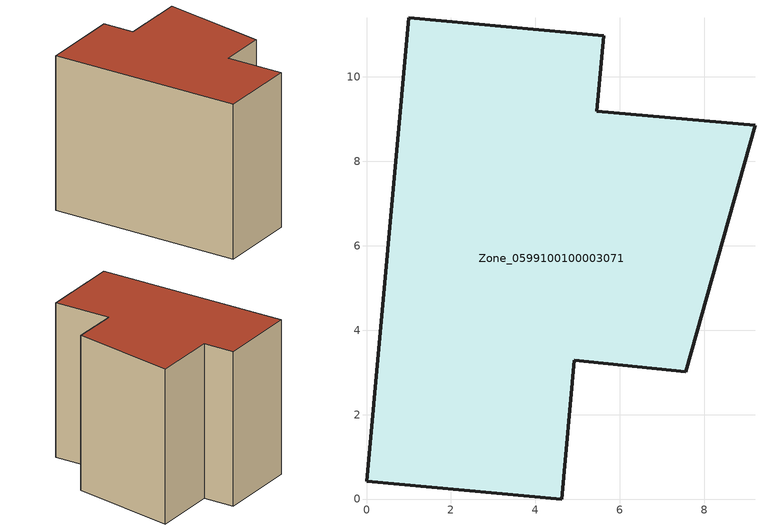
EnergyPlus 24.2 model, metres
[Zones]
Zone_0599100100003071
 floor ground (C_G): 0,0.42 1,11.39 5.62,10.97 5.45,9.19 9.2,8.85 7.56,3.02 4.92,3.28 4.62,0 z0
 wall outside (C_F): 5.45,9.19 5.62,10.97 1,11.39 0,0.42 4.62,0 4.92,3.28 7.56,3.02 9.2,8.85 5.45,9.19 z0:8.92
 roof outside (C_R): 7.56,3.02 9.2,8.85 5.45,9.19 5.62,10.97 1,11.39 0,0.42 4.62,0 4.92,3.28 z8.92
[BUILDING]
Pand.0599100100003071: North Axis=0; Terrain=City; Loads Convergence Tolerance Value=0.04; Temperature Convergence Tolerance Value=0.4; Solar Distribution=FullExterior; Maximum Number of Warmup Days=25; Minimum Number of Warmup Days=1
[Site:Location]
Rotterdam.The.Hague.AP_ZH_NLD Design_Conditions: Latitude=51.96; Longitude=4.45; Time Zone=1; Elevation=-4.5
[SITE:GROUNDTEMPERATURE:BUILDINGSURFACE]
18, 18, 18, 18, 18, 18, 18, 18, 18, 18, 18, 18
[MATERIAL] Thermal Absorptance=0.9; Solar Absorptance=0.7; Visible Absorptance=0.7
Name | Roughness | Thickness | Conductivity | Density | Specific Heat
G.TC.2006-2014 | MediumSmooth | 0.15 | 0.06 | 540 | 1210
F.TC.2006-2014 | Rough | 0.3 | 0.12 | 1920 | 840
R.TC.2006-2014 | MediumRough | 0.2 | 0.08 | 1500 | 1000
[CONSTRUCTION]
C_G: G.TC.2006-2014
C_F: F.TC.2006-2014
C_R: R.TC.2006-2014
[ZONE]
Zone_0599100100003071: Type=1; Multiplier=1; Ceiling Height=Autocalculate; Volume=Autocalculate; Floor Area=autocalculate; Part of Total Floor Area=Yes
[ZONEINFILTRATION:DESIGNFLOWRATE]
Infil_Zone_0599100100003071: Zone or ZoneList or Space or SpaceList=Zone_0599100100003071; Schedule=AlwaysOn; Design Flow Rate Calculation Method=Flow/Area; Flow Rate per Floor Area=0.0015; Constant Term Coefficient=1; Temperature Term Coefficient=0; Velocity Term Coefficient=0; Velocity Squared Term Coefficient=0
[HVACTEMPLATE:ZONE:IDEALLOADSAIRSYSTEM]
Zone_0599100100003071: Maximum Heating Supply Air Temperature=50; Minimum Cooling Supply Air Temperature=13; Maximum Heating Supply Air Humidity Ratio=0.0156; Minimum Cooling Supply Air Humidity Ratio=0.0077; Heating Limit=NoLimit; Cooling Limit=NoLimit; Dehumidification Control Type=ConstantSensibleHeatRatio; Cooling Sensible Heat Ratio=0.7; Dehumidification Setpoint=60; Humidification Control Type=None; Humidification Setpoint=30; Outdoor Air Method=None; Outdoor Air Flow Rate per Person=0.00944; Outdoor Air Flow Rate per Zone Floor Area=0; Outdoor Air Flow Rate per Zone=0; Demand Controlled Ventilation Type=None; Outdoor Air Economizer Type=NoEconomizer; Heat Recovery Type=None; Sensible Heat Recovery Effectiveness=0.7; Latent Heat Recovery Effectiveness=0.65
[ZONECONTROL:THERMOSTAT]
ThermostatControl_Zone_0599100100003071: Zone or ZoneList=Zone_0599100100003071; Control Type Schedule=DualSetpointControlType; Control 1=Thermostat_Zone_0599100100003071; Temperature Difference Between Cutout And Setpoint=0
[THERMOSTATSETPOINT:DUALSETPOINT]
Thermostat_Zone_0599100100003071: Heating Setpoint Temperature Schedule=HeatingSetpoint_Zone_0599100100003071; Cooling Setpoint Temperature Schedule=CoolingSetpoint_Zone_0599100100003071
[SCHEDULE:COMPACT]
HeatingSetpoint_Zone_0599100100003071: Through: 12/31, For: AllDays, Until: 24:00, 21
CoolingSetpoint_Zone_0599100100003071: Through: 12/31, For: AllDays, Until: 24:00, 24
DualSetpointControlType: Through: 12/31, For: AllDays, Until: 24:00, 4
AlwaysOn: Through: 12/31, For: AllDays, Until: 24:00, 1
